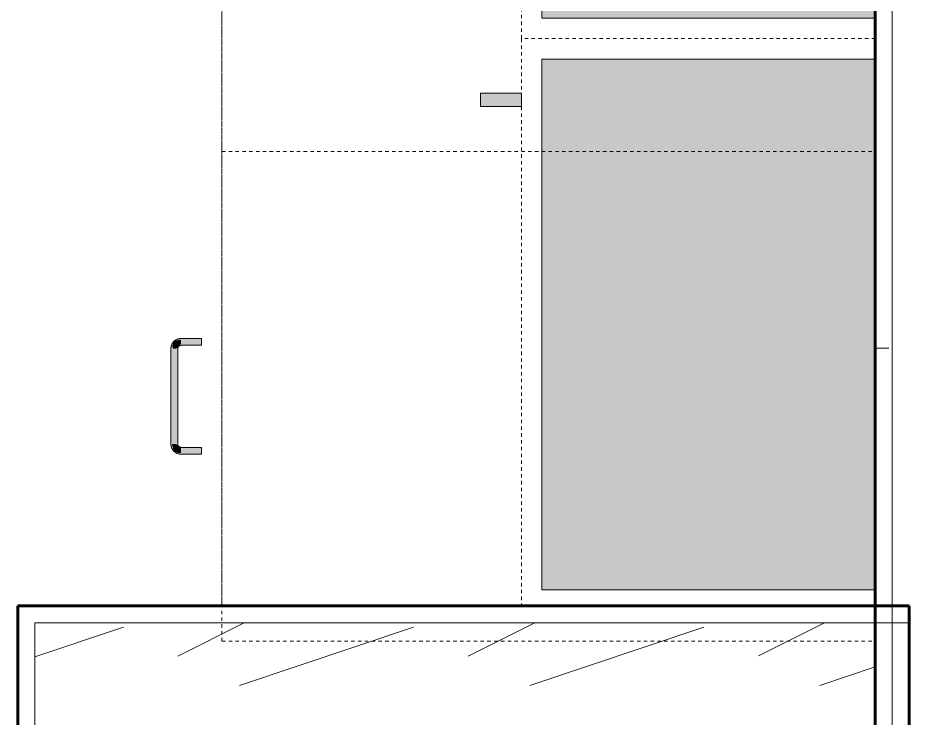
# Model space of a CAD drawing. Header units: inches. Extents: x -4169 to -1846, y 9706 to 12377.
# Drawn here: x -2970.03 to -2937.27, y 10021.62 to 10047.35 of the extents above; entities that cross this region are included whole.
import ezdxf

# ---------------------------------------------------------------- set-up
doc = ezdxf.new("R2010")
doc.units = ezdxf.units.IN
doc.header["$MEASUREMENT"] = 0
doc.linetypes.add('Dash', pattern=[0.25, 0.125, -0.125])
for name, color, linetype, lineweight in [('0-1', 7, 'Continuous', 5), ('0-2', 7, 'Continuous', 18), ('A-WALL', 113, 'Continuous', 18), ('A-WALL-3', 50, 'Continuous', 60), ('A-WALL-4', 7, 'Continuous', 18), ('A-WALL-PATT-2', 253, 'Continuous', 9), ('A-WALL-PATT-4', 111, 'Continuous', 9), ('I-WALL-3', 2, 'Continuous', 60), ('Q-CASE', 31, 'Continuous', 9), ('Q-CASE-1', 9, 'Continuous', 9), ('Q-CASE-3', 250, 'Continuous', 9), ('Q-CASE-4', 250, 'Dash', 9), ('Q-CASE-HDLN-1', 250, 'Dash', 9), ('Q-CASE-HDLN-2', 31, 'Continuous', 9)]:
    doc.layers.add(name, color=color, linetype=linetype, lineweight=lineweight)
pattern_1 = [(216.87, (4.265, 10.662), (31.98716190389133, 21.32545714244463), [5.331, -47.981]), (206.565, (10.662, 7.464), (-10.66247606731217, -10.66200980650436), [11.921, -11.921]), (198.435, (10.662, 2.132), (-21.3244936496746, -10.66258686177925), [6.743999999999999, -26.974])]
pattern_2 = [(0, (0, 0), (20.48, 5.12), [0.845, -14.515, 0.845, -14.515, -81.92]), (0, (0, 0), (20.48, 5.12), [-30.72, 0.845, -29.875, 0.845, -14.515, -35.84]), (0, (0, 0), (20.48, 5.12), [-76.8, 0.845, -9.395, 0.845, -24.755]), (120, (7.68, 2.56), (-14.67405006737632, 15.1762002695053), [0.8449999999999999, -14.515, 0.8449999999999999, -14.515, -81.91999999999999]), (120, (7.68, 2.56), (-14.67405006737632, 15.1762002695053), [-30.72, 0.8449999999999999, -29.875, 0.8449999999999999, -14.515, -35.84]), (120, (7.68, 2.56), (-14.67405006737632, 15.1762002695053), [-76.79999999999998, 0.8449999999999999, -9.394999999999998, 0.8449999999999999, -24.755]), (240, (10.24, 12.8), (-5.805949932623669, -20.2962002695053), [0.845, -14.515, 0.845, -14.515, -81.92]), (240, (10.24, 12.8), (-5.805949932623669, -20.2962002695053), [-30.72, 0.845, -29.875, 0.845, -14.515, -35.84]), (240, (10.24, 12.8), (-5.805949932623669, -20.2962002695053), [-76.8, 0.845, -9.395, 0.845, -24.755])]

# ---------------------------------------------------------------- blocks, each defined once
blk = doc.blocks.new('OD_CW_Countertop - OD_CW_Countertop-2380624-ENLARGED RCP - 2ND FLOOR PLAN')
at = {"layer": 'Q-CASE-HDLN-1'}
blk.add_line((0.7377049180327883, -1.11022302462576e-14), (130.7064045321782, -1.11022302462576e-14), dxfattribs=at)
blk = doc.blocks.new('Drawer_Base_Cabinet_3_drawer_12205 - 21_-V48-ENLARGED RCP - 2ND FLOOR PLAN')
at = {"layer": 'Q-CASE'}
for points in [[(-1.141554353694573, -24.75000000000395), (-1.383035810267301, -24.75000000000395), (-1.370548257453379, -25.50000000000412), (-1.14155435369355, -25.50000000000395)], [(2.85844564630554, -24.75000000000378), (2.616964189732129, -24.75000000000412), (2.629451742546734, -25.50000000000412), (2.858445646306563, -25.50000000000378), (2.858445646306222, -25.31675927171782)], [(-1.012295081980483, -25.71764761936621), (-1.032273299477197, -25.64163343485936), (-1.199795081980483, -25.50000000000447), (-1.350683429628589, -25.50000000000412), (-1.309630039032754, -25.68750000000907), (-1.277460124925483, -25.76516504294912), (-1.124834624367622, -25.82838459524394), (-1.012295081980483, -25.81250000000418), (-1.012295081980483, -25.75000000000867)], [(2.82609326566785, -25.50000000000378), (2.649316570371183, -25.50000000000395), (2.487704918019744, -25.68750000000412), (2.487704918019744, -25.83838834765223), (2.64133669017076, -25.81136363636748), (2.760194836424034, -25.7474812292725), (2.816089513259044, -25.61253954239161)], [(2.487704918019744, -25.87499999999952), (2.487704918019403, -25.62499999999958), (-1.012295081980824, -25.64174682453111), (-1.012295081980483, -25.87500000000412), (0.6114937097405572, -25.87500000000191)]]:
    blk.add_hatch(color=256, dxfattribs=at).paths.add_polyline_path(points, flags=0)
at = {"layer": 'Q-CASE-HDLN-1'}
for p, q in [((11.23770491803278, -1.652011860642229e-13), (-9.762295081967206, -1.652011860642229e-13)), ((-9.762295081967206, -24.00000000000016), (-9.762295081967206, -1.652011860642229e-13)), ((11.23770491803278, -24.00000000000016), (11.23770491803278, -1.652011860642229e-13)), ((11.23770491803278, -24.00000000000016), (-9.762295081967206, -24.00000000000016))]:
    blk.add_line(p, q, dxfattribs=at)
at = {"layer": 'Q-CASE-HDLN-2'}
for p, q in [((-1.387295081980483, -25.50000000000395), (-1.387295081980483, -24.75000000000395)), ((-1.387295081967109, -24.7500000000002), (-1.383035810253243, -24.7500000000002)), ((-1.137295081967109, -24.7500000000002), (-1.387295081967109, -24.7500000000002)), ((-1.387295081980483, -25.50000000000416), (-1.387295081980483, -24.75000000000399)), ((-1.387295081967012, -24.75000000000031), (-1.383035810253145, -24.75000000000031)), ((-1.383035810253145, -24.75000000000031), (-1.387295081967012, -24.75000000000031)), ((-1.387295081980483, -25.50000000000488), (-1.387295081980142, -24.75000000000488)), ((-1.387295081966898, -24.75000000000115), (-1.383035810253032, -24.75000000000115)), ((-1.383035810253032, -24.75000000000115), (-1.387295081966898, -24.75000000000115)), ((-1.141554353680976, -24.7500000000002), (-1.137295081967109, -24.7500000000002)), ((-1.141554353680879, -24.75000000000031), (-1.137295081967012, -24.75000000000031)), ((-1.137295081967012, -24.75000000000031), (-1.141554353680878, -24.75000000000031)), ((-1.141554353680765, -24.75000000000115), (-1.137295081966898, -24.75000000000115)), ((-1.137295081966898, -24.75000000000115), (-1.141554353680764, -24.75000000000115)), ((-1.137295081980369, -24.75000000000378), (-1.137295081980369, -25.50000000000395)), ((-1.137295081980369, -24.75000000000416), (-1.137295081980369, -25.50000000000399)), ((-1.137295081980369, -24.75000000000505), (-1.137295081980369, -25.50000000000488)), ((2.61270491801963, -25.50000000000412), (2.61270491801963, -24.75000000000395)), ((2.862704918032885, -24.7500000000002), (2.612704918032885, -24.7500000000002)), ((2.612704918032885, -24.7500000000002), (2.616964189746752, -24.7500000000002)), ((2.61270491801963, -25.50000000000416), (2.61270491801963, -24.75000000000416)), ((2.616964189746851, -24.75000000000033), (2.612704918032984, -24.75000000000033)), ((2.612704918032984, -24.75000000000033), (2.61696418974685, -24.75000000000033)), ((2.61270491801963, -25.50000000000505), (2.612704918019972, -24.75000000000522)), ((2.616964189746965, -24.75000000000116), (2.612704918033098, -24.75000000000116)), ((2.612704918033098, -24.75000000000116), (2.616964189746965, -24.75000000000116)), ((2.858445646319019, -24.7500000000002), (2.862704918032885, -24.7500000000002)), ((2.862704918032984, -24.75000000000033), (2.858445646319117, -24.75000000000033)), ((2.858445646319117, -24.75000000000033), (2.862704918032984, -24.75000000000033)), ((2.862704918033098, -24.75000000000116), (2.858445646319232, -24.75000000000116)), ((2.858445646319232, -24.75000000000116), (2.862704918033098, -24.75000000000116)), ((2.862704918019744, -24.75000000000412), (2.862704918019403, -25.50000000000395)), ((2.862704918019744, -24.75000000000416), (2.862704918019744, -25.50000000000433)), ((2.862704918019744, -24.75000000000505), (2.862704918019744, -25.50000000000488)), ((-1.012295081980824, -25.62500000000418), (2.487704918019403, -25.62500000000418)), ((2.487704918019403, -25.87500000000412), (-1.012295081980483, -25.87500000000412))]:
    blk.add_line(p, q, dxfattribs=at)
at = {"layer": 'Q-CASE-HDLN-2', "flags": 128}
for points in [[(-1.012295081980483, -25.87500000000412), (-1.027291082300394, -25.8747000400019), (-1.042263092219173, -25.87380063986754), (-1.057187159713862, -25.87230323844924), (-1.072039409460899, -25.87021023126991), (-1.086796081028751, -25.86752496669456), (-1.101433566890819, -25.86425174057357), (-1.115928450192086, -25.86039578937048), (-1.130257542211552, -25.85596328178488), (-1.144397919458356, -25.85096130888335), (-1.158326960346358, -25.84539787275517), (-1.172022381380316, -25.8392818737116), (-1.185462272808308, -25.83262309604615), (-1.198625133671839, -25.82543219238304), (-1.211489906200768, -25.81772066663402), (-1.224036009503606, -25.80950085559514), (-1.236243372491117, -25.80078590921071), (-1.248092465987497, -25.79158976953554), (-1.25956433396982, -25.78192714843178), (-1.270640623896838, -25.77181350403183), (-1.281303616067816, -25.76126501600922), (-1.291536251969432, -25.75029855969453), (-1.301322161567441, -25.73893167907855), (-1.310645689493981, -25.7271825587454), (-1.319491920093014, -25.71506999478109), (-1.327846701283306, -25.70261336470461), (-1.335696667196316, -25.68983259646635), (-1.343029259562058, -25.67674813656905), (-1.34983274779654, -25.66338091735784), (-1.356096247769983, -25.64975232353138), (-1.361809739218302, -25.63588415793274), (-1.366964081774313, -25.62179860666837), (-1.371551029589, -25.60751820361591), (-1.375563244525096, -25.59306579437348), (-1.378994307893663, -25.57846449971325), (-1.381838730726144, -25.56373767859148), (-1.384091962552247, -25.54890889078067), (-1.385750398681921, -25.53400185917812), (-1.386811385970986, -25.51904043185411), (-1.387273227066657, -25.50404854390084), (-1.387295081980483, -25.50000000000395)], [(-1.291536251969432, -25.75029855969457), (-1.301322161567441, -25.73893167907859), (-1.310645689493981, -25.72718255874544), (-1.319491920093014, -25.7150699947813), (-1.327846701283306, -25.70261336470482), (-1.335696667196316, -25.68983259646639), (-1.343029259562058, -25.67674813656926), (-1.34983274779654, -25.66338091735788), (-1.356096247769983, -25.64975232353142), (-1.361809739218302, -25.63588415793295), (-1.366964081773972, -25.62179860666875), (-1.371551029589, -25.60751820361595), (-1.375563244525096, -25.59306579437386), (-1.378994307893663, -25.57846449971329), (-1.381838730726144, -25.56373767859152), (-1.384091962552247, -25.54890889078088), (-1.385750398681921, -25.53400185917816), (-1.386811385970986, -25.51904043185415), (-1.387273227066657, -25.50404854390088), (-1.387295081980483, -25.50000000000416)], [(-1.291536251969432, -25.75029855969546), (-1.301322161567441, -25.73893167907947), (-1.310645689493981, -25.72718255874632), (-1.319491920093014, -25.71506999478219), (-1.327846701282965, -25.70261336470553), (-1.335696667196316, -25.68983259646727), (-1.343029259562058, -25.67674813657014), (-1.34983274779654, -25.66338091735877), (-1.356096247769983, -25.6497523235323), (-1.36180973921796, -25.63588415793366), (-1.366964081773972, -25.62179860666963), (-1.371551029589, -25.60751820361684), (-1.375563244524414, -25.5930657943744), (-1.378994307893663, -25.57846449971418), (-1.381838730726144, -25.56373767859241), (-1.384091962552247, -25.54890889078176), (-1.385750398681921, -25.53400185917905), (-1.386811385970986, -25.51904043185504), (-1.387273227066657, -25.50404854390176), (-1.387295081980483, -25.50000000000488)], [(-1.137295081980369, -25.50000000000395), (-1.137195095312677, -25.50499866677726), (-1.136895295268346, -25.50998933675007), (-1.136396161462016, -25.51496402591508), (-1.135698492402298, -25.51991477583087), (-1.134803404210402, -25.52483366635321), (-1.133712328836736, -25.52971282830729), (-1.132427011768982, -25.53454445607443), (-1.130949509240849, -25.53932082008086), (-1.129282184940166, -25.54403427916336), (-1.127427706230946, -25.54867729279252), (-1.125389039883316, -25.55324243313729), (-1.123169447327996, -25.55772239694679), (-1.12077247944012, -25.56211001723441), (-1.11820197085683, -25.56639827474422), (-1.115462033843982, -25.57058030917822), (-1.112557051716067, -25.57464943017434), (-1.109491671824685, -25.57859912800624), (-1.106270798123091, -25.58242308400029), (-1.102899583322823, -25.58611518064291), (-1.099383420648905, -25.58966951136646), (-1.095727935210675, -25.5930803900005), (-1.091938975005291, -25.59634235986622), (-1.088022601560737, -25.59945020250857), (-1.083985080239472, -25.60239894604152), (-1.079832870213977, -25.60518387310501), (-1.075572614134671, -25.60780052840935), (-1.071211127502124, -25.61024472586476), (-1.066755387765056, -25.61251255527609), (-1.062212523156063, -25.61460038860034), (-1.057589801290305, -25.61650488574989), (-1.052894617535344, -25.61822299993534), (-1.048134483184867, -25.61975198254013), (-1.04331701343699, -25.62108938751883), (-1.038449915217029, -25.62223307530846), (-1.03354097484339, -25.62318121625274), (-1.028598045572721, -25.62393229352799), (-1.023629035038652, -25.62448510557121), (-1.018641892597429, -25.62483876800107), (-1.013644596612835, -25.62499271503279), (-1.012295081980824, -25.62500000000418)], [(-1.137295081980369, -25.50000000000399), (-1.137195095312677, -25.5049986667773), (-1.136895295268346, -25.50998933675028)], [(-1.137295081980369, -25.50000000000488), (-1.137195095312677, -25.50499866677818), (-1.136895295268346, -25.50998933675099)], [(2.862704918019403, -25.50000000000395), (2.862404958017691, -25.51499600032404), (2.861505557882992, -25.52996801024247), (2.860008156464687, -25.5448920777375), (2.857915149285531, -25.55974432748454), (2.855229884709842, -25.57450099905205), (2.851956658588847, -25.58913848491412), (2.848100707385924, -25.60363336821556), (2.843668199800504, -25.61796246023519), (2.838666226898794, -25.63210283748234), (2.833102790770794, -25.64603187836983), (2.826986791726881, -25.65972729940362), (2.820328014061942, -25.67316719083195), (2.813137110398656, -25.68633005169531), (2.805425584649469, -25.69919482422424), (2.797205773610926, -25.71174092752708), (2.788490827226496, -25.72394829051493), (2.779294687550987, -25.73579738401097), (2.76963206644757, -25.74726925199329), (2.759518422047449, -25.75834554192048), (2.748969934024671, -25.76900853409146), (2.73800347770998, -25.77924116999307), (2.72663659709417, -25.78902707959108), (2.714887476760509, -25.79835060751762), (2.702774912796712, -25.807196838117), (2.690318282720227, -25.81555161930695), (2.677537514481628, -25.82340158522013), (2.664453054584669, -25.83073417758587), (2.651085835373464, -25.83753766582018), (2.637457241546826, -25.84380116579363), (2.623589075948189, -25.84951465724177), (2.609503524684328, -25.85466899979761), (2.595223121631534, -25.85925594761247), (2.580770712388925, -25.8632681625484), (2.566169417728701, -25.8666992259173), (2.551442596607103, -25.86954364874979), (2.53661380879646, -25.87179688057589), (2.521706777193571, -25.87345531670556), (2.506745349869561, -25.8745163039948), (2.491753461916118, -25.8749781450903), (2.487704918019403, -25.87500000000412)], [(2.487704918019403, -25.62500000000401), (2.492703584792707, -25.62490001333683), (2.497694254765519, -25.62460021329199), (2.502668943930871, -25.62410107948583), (2.507619693845981, -25.62340341042594), (2.512538584368826, -25.62250832223404), (2.517417746322735, -25.62141724686038), (2.522249374090051, -25.62013192979262), (2.527025738096654, -25.61865442726432), (2.531739197178808, -25.61698710296364), (2.536382210808142, -25.61513262425425), (2.540947351152567, -25.61309395790662), (2.545427314962239, -25.6108743653513), (2.549814935249855, -25.60847739746359), (2.554103192759839, -25.60590688888081), (2.558285227194005, -25.60316695186762), (2.562354348189956, -25.60026196973954), (2.566304046021855, -25.59719658984799), (2.570128002016076, -25.59397571614656), (2.573820098658188, -25.59060450134681), (2.577374429381734, -25.58708833867238), (2.580785308015947, -25.58343285323432), (2.584047277882177, -25.57964389302893), (2.587155120524357, -25.57572751958438), (2.590103864057482, -25.57168999826311), (2.592888791120458, -25.56753778823745), (2.595505446424795, -25.56327753215814), (2.597949643880042, -25.55891604552577), (2.600217473291536, -25.5544603057887), (2.602305306616131, -25.5499174411797), (2.604209803765684, -25.54529471931378), (2.605927917950793, -25.54059953555899), (2.607456900555575, -25.53583940120817), (2.608794305534274, -25.53102193146046), (2.60993799332391, -25.5261548332405), (2.610886134268184, -25.52124589286669), (2.611637211543779, -25.51630296359636), (2.612190023587004, -25.51133395306212), (2.612543686016351, -25.5063468106209), (2.612697633048242, -25.50134951463631), (2.61270491801963, -25.50000000000412)], [(2.612190023587004, -25.51133395306216), (2.612543686016351, -25.50634681062094), (2.612697633048242, -25.50134951463652), (2.61270491801963, -25.50000000000416)], [(2.612190023587004, -25.51133395306305), (2.612543686016692, -25.50634681062182), (2.612697633048242, -25.50134951463723), (2.61270491801963, -25.50000000000505)], [(2.862704918019744, -25.50000000000433), (2.862404958017691, -25.51499600032407), (2.861505557882992, -25.52996801024251), (2.860008156464687, -25.54489207773754), (2.857915149285531, -25.55974432748458), (2.855229884709842, -25.57450099905243), (2.851956658588847, -25.58913848491433), (2.848100707385924, -25.6036333682156), (2.843668199800504, -25.61796246023523), (2.838666226898794, -25.63210283748238), (2.833102790770794, -25.64603187836987), (2.826986791726881, -25.659727299404), (2.820328014061942, -25.67316719083233), (2.813137110398656, -25.68633005169535), (2.80542558464981, -25.69919482422445), (2.797205773610926, -25.71174092752729), (2.788490827226496, -25.72394829051497), (2.779294687550987, -25.73579738401101), (2.76963206644757, -25.74726925199367), (2.759518422047449, -25.75834554192069)], [(2.862704918019744, -25.50000000000488), (2.862404958017691, -25.51499600032496), (2.861505557882992, -25.5299680102434), (2.860008156464687, -25.54489207773843), (2.857915149285531, -25.55974432748546), (2.855229884710183, -25.57450099905298), (2.851956658589188, -25.58913848491504), (2.848100707385924, -25.60363336821648), (2.843668199800504, -25.61796246023612), (2.838666226898794, -25.63210283748326), (2.833102790770794, -25.64603187837075), (2.826986791726881, -25.65972729940454), (2.820328014061942, -25.67316719083287), (2.813137110398656, -25.68633005169623), (2.80542558464981, -25.69919482422533), (2.797205773610926, -25.711740927528), (2.788490827226496, -25.72394829051585), (2.779294687551328, -25.73579738401189), (2.76963206644757, -25.74726925199422), (2.759518422047449, -25.7583455419214)], [(-1.012295081980483, -25.87500000000416), (-1.027291082300394, -25.87470004000211), (-1.042263092218832, -25.87380063986775), (-1.057187159713862, -25.87230323844928), (-1.072039409460899, -25.87021023126995), (-1.086796081028751, -25.8675249666946), (-1.101433566890819, -25.86425174057361), (-1.115928450192086, -25.86039578937051), (-1.130257542211552, -25.85596328178492), (-1.144397919458356, -25.85096130888338), (-1.158326960346358, -25.84539787275538), (-1.172022381380316, -25.83928187371164), (-1.185462272808308, -25.83262309604653), (-1.198625133671839, -25.82543219238342), (-1.211489906200768, -25.81772066663406), (-1.224036009503606, -25.80950085559535), (-1.236243372491117, -25.80078590921075), (-1.248092465987497, -25.79158976953558), (-1.25956433396982, -25.78192714843199), (-1.270640623896838, -25.77181350403221)], [(-1.012295081980483, -25.87500000000505), (-1.027291082300394, -25.874700040003), (-1.042263092218832, -25.87380063986847), (-1.057187159713862, -25.87230323845016), (-1.072039409460899, -25.87021023127084), (-1.086796081028751, -25.86752496669549), (-1.101433566890819, -25.86425174057449), (-1.115928450192086, -25.8603957893714), (-1.130257542211552, -25.85596328178581), (-1.144397919458356, -25.85096130888427), (-1.158326960346358, -25.8453978727561), (-1.172022381380316, -25.83928187371253), (-1.185462272808308, -25.83262309604708), (-1.198625133671839, -25.82543219238396), (-1.211489906200768, -25.81772066663494), (-1.224036009503606, -25.80950085559606), (-1.236243372491117, -25.80078590921163), (-1.248092465987497, -25.79158976953646), (-1.259564333969479, -25.7819271484327), (-1.270640623896497, -25.77181350403275)], [(-1.023629035038652, -25.62448510557142), (-1.018641892597429, -25.62483876800111), (-1.013644596612835, -25.624992715033)], [(-1.023629035038652, -25.62448510557214), (-1.018641892597429, -25.624838768002), (-1.013644596612835, -25.62499271503372)], [(2.487704918019403, -25.62500000000422), (2.492703584792707, -25.62490001333687), (2.497694254765519, -25.62460021329203)], [(2.487704918019744, -25.62500000000511), (2.492703584792707, -25.62490001333775), (2.497694254765519, -25.62460021329291)], [(2.738003477710321, -25.77924116999328), (2.72663659709417, -25.78902707959129), (2.714887476761191, -25.79835060751766), (2.702774912796712, -25.80719683811704), (2.690318282720227, -25.81555161930716), (2.677537514481969, -25.82340158522034), (2.664453054584669, -25.83073417758608), (2.651085835373464, -25.83753766582022), (2.637457241546826, -25.84380116579366), (2.623589075948189, -25.84951465724181), (2.609503524684328, -25.85466899979765), (2.595223121631534, -25.85925594761251), (2.580770712388925, -25.86326816254844), (2.566169417729042, -25.86669922591734), (2.551442596607103, -25.86954364874983), (2.53661380879646, -25.87179688057593), (2.521706777193571, -25.8734553167056), (2.506745349869561, -25.87451630399518), (2.491753461916459, -25.87497814509051), (2.487704918019744, -25.87500000000416)], [(2.738003477710321, -25.77924116999417), (2.72663659709417, -25.78902707959218), (2.714887476761191, -25.79835060751855), (2.702774912796712, -25.80719683811792), (2.690318282720227, -25.81555161930787), (2.677537514481969, -25.82340158522105), (2.664453054584669, -25.83073417758679), (2.651085835373464, -25.83753766582111), (2.637457241547167, -25.84380116579455), (2.623589075948189, -25.8495146572427), (2.609503524684328, -25.85466899979854), (2.595223121631534, -25.85925594761339), (2.580770712388925, -25.86326816254932), (2.566169417729042, -25.86669922591823), (2.551442596607103, -25.86954364875071), (2.53661380879646, -25.87179688057681), (2.521706777193912, -25.87345531670649), (2.506745349869561, -25.87451630399606), (2.491753461916459, -25.87497814509122), (2.487704918019744, -25.87500000000505)]]:
    blk.add_lwpolyline(points, dxfattribs=at)
blk = doc.blocks.new('Drawer_Base_Cabinet_3_drawer_12205 - 18_-2359161-ENLARGED RCP - 2ND FLOOR PLAN')
at = {"layer": 'Q-CASE'}
for points in [[(-1.141554353692186, -25.10015798604542), (-1.154041906505085, -24.75000000000472), (-1.383035810264573, -24.75000000000472), (-1.370548257451332, -25.50000000000472), (-1.141554353692186, -25.50000000000472)], [(2.858445646307927, -25.50000000000472), (2.845958093494687, -24.75000000000464), (2.61696418973554, -24.75000000000464), (2.62945174254844, -25.50000000000472), (2.845958093494687, -25.50000000000472)], [(-1.012295081978095, -25.71764761936689), (-1.032273299474127, -25.64163343485996), (-1.199795081978095, -25.50000000000472), (-1.350683429626883, -25.50000000000472), (-1.309630039032754, -25.68750000000498), (-1.277460124923436, -25.76516504294964), (-1.124834624365576, -25.82838459524496), (-1.012295081978095, -25.81250000000478), (-1.012295081978095, -25.75000000000501)], [(2.826093265670238, -25.50000000000472), (2.64931657037323, -25.50000000000472), (2.487704918021449, -25.68750000000464), (2.487704918021449, -25.838388347653), (2.641336690173488, -25.81136363636807), (2.760194836425398, -25.74748122927327), (2.81608951326109, -25.61253954239229)], [(2.487704918021449, -25.87500000000464), (2.487704918021449, -25.62500000000435), (-1.012295081978095, -25.64174682453171), (-1.012295081978095, -25.87500000000498), (0.8906798640725809, -25.87500000000481)]]:
    blk.add_hatch(color=256, dxfattribs=at).paths.add_polyline_path(points, flags=0)
at = {"layer": 'Q-CASE-HDLN-1'}
for p, q in [((9.737704918032785, -1.652011860642229e-13), (-8.262295081967212, -1.652011860642229e-13)), ((-8.26229508196721, -24.00000000000016), (-8.26229508196721, -1.652011860642229e-13)), ((9.737704918032785, -24.00000000000016), (9.737704918032785, -1.652011860642229e-13)), ((9.737704918032785, -24.00000000000016), (-8.262295081967212, -24.00000000000016))]:
    blk.add_line(p, q, dxfattribs=at)
at = {"layer": 'Q-CASE-HDLN-2'}
for p, q in [((-1.387295081978436, -25.50000000000472), (-1.387295081978436, -24.75000000000472)), ((-1.387295081967109, -24.7500000000002), (-1.383035810253243, -24.7500000000002)), ((-1.137295081967109, -24.7500000000002), (-1.387295081967109, -24.7500000000002)), ((-1.387295081979118, -25.50000000000476), (-1.387295081979118, -24.75000000000485)), ((-1.387295081967012, -24.75000000000031), (-1.383035810253145, -24.75000000000031)), ((-1.383035810253145, -24.75000000000031), (-1.387295081967012, -24.75000000000031)), ((-1.387295081978436, -25.50000000000565), (-1.387295081978436, -24.75000000000565)), ((-1.387295081966898, -24.75000000000115), (-1.383035810253032, -24.75000000000115)), ((-1.383035810253032, -24.75000000000115), (-1.387295081966898, -24.75000000000115)), ((-1.141554353680976, -24.7500000000002), (-1.137295081967109, -24.7500000000002)), ((-1.141554353680879, -24.75000000000031), (-1.137295081967012, -24.75000000000031)), ((-1.137295081967012, -24.75000000000031), (-1.141554353680878, -24.75000000000031)), ((-1.141554353680765, -24.75000000000115), (-1.137295081966898, -24.75000000000115)), ((-1.137295081966898, -24.75000000000115), (-1.141554353680764, -24.75000000000115)), ((-1.137295081978664, -24.75000000000472), (-1.137295081978664, -25.50000000000472)), ((-1.137295081978664, -24.75000000000485), (-1.137295081978664, -25.50000000000476)), ((-1.137295081978664, -24.75000000000565), (-1.137295081978664, -25.50000000000573)), ((2.612704918021677, -25.50000000000472), (2.612704918021677, -24.75000000000464)), ((2.862704918032885, -24.7500000000002), (2.612704918032885, -24.7500000000002)), ((2.612704918032885, -24.7500000000002), (2.616964189746752, -24.7500000000002)), ((2.612704918020995, -25.50000000000476), (2.612704918020995, -24.75000000000485)), ((2.616964189746851, -24.75000000000033), (2.612704918032984, -24.75000000000033)), ((2.612704918032984, -24.75000000000033), (2.61696418974685, -24.75000000000033)), ((2.612704918021677, -25.50000000000556), (2.612704918021677, -24.75000000000565)), ((2.616964189746965, -24.75000000000116), (2.612704918033098, -24.75000000000116)), ((2.612704918033098, -24.75000000000116), (2.616964189746965, -24.75000000000116)), ((2.858445646319019, -24.7500000000002), (2.862704918032885, -24.7500000000002)), ((2.862704918032984, -24.75000000000033), (2.858445646319117, -24.75000000000033)), ((2.858445646319117, -24.75000000000033), (2.862704918032984, -24.75000000000033)), ((2.862704918033098, -24.75000000000116), (2.858445646319232, -24.75000000000116)), ((2.858445646319232, -24.75000000000116), (2.862704918033098, -24.75000000000116)), ((2.862704918021449, -24.75000000000464), (2.862704918021449, -25.50000000000472)), ((2.862704918021449, -24.75000000000485), (2.862704918021449, -25.50000000000476)), ((2.862704918021449, -24.75000000000565), (2.862704918021449, -25.50000000000573)), ((-1.012295081978095, -25.62500000000469), (2.487704918021449, -25.62500000000469)), ((2.487704918021449, -25.87500000000464), (-1.012295081978777, -25.87500000000472))]:
    blk.add_line(p, q, dxfattribs=at)
at = {"layer": 'Q-CASE-HDLN-2', "flags": 128}
for points in [[(-1.012295081978777, -25.87500000000472), (-1.027291082298347, -25.87470004000258), (-1.042263092217126, -25.87380063986823), (-1.057187159711475, -25.87230323844992), (-1.072039409458512, -25.87021023127059), (-1.086796081026705, -25.86752496669516), (-1.101433566888431, -25.86425174057416), (-1.11592845019004, -25.86039578937124), (-1.130257542209506, -25.85596328178557), (-1.144397919456651, -25.85096130888386), (-1.15832696034397, -25.84539787275577), (-1.172022381377928, -25.83928187371211), (-1.185462272806603, -25.832623096047), (-1.198625133670134, -25.82543219238389), (-1.211489906198721, -25.81772066663479), (-1.22403600950156, -25.80950085559582), (-1.236243372489412, -25.80078590921139), (-1.24809246598511, -25.7915897695363), (-1.259564333967773, -25.78192714843246), (-1.270640623894792, -25.7718135040326), (-1.281303616066111, -25.7612650160099), (-1.291536251967386, -25.75029855969513), (-1.301322161565394, -25.73893167907915), (-1.310645689491934, -25.727182558746), (-1.319491920091309, -25.71506999478186), (-1.32784670128126, -25.7026133647052), (-1.335696667194611, -25.68983259646703), (-1.343029259560353, -25.6767481365699), (-1.349832747794494, -25.66338091735844), (-1.356096247767937, -25.64975232353206), (-1.361809739216255, -25.63588415793342), (-1.366964081772266, -25.62179860666922), (-1.371551029586953, -25.60751820361668), (-1.375563244522709, -25.59306579437433), (-1.378994307891616, -25.57846449971393), (-1.381838730724098, -25.56373767859225), (-1.384091962550201, -25.54890889078152), (-1.385750398679874, -25.5340018591788), (-1.386811385969281, -25.51904043185479), (-1.387273227064952, -25.50404854390152), (-1.387295081978436, -25.50000000000472)], [(-1.291536251968068, -25.75029855969534), (-1.301322161565736, -25.73893167907927), (-1.310645689492276, -25.72718255874612), (-1.31949192009165, -25.71506999478198), (-1.327846701281942, -25.70261336470541), (-1.335696667195293, -25.68983259646707), (-1.343029259561035, -25.67674813656994), (-1.349832747795176, -25.66338091735857), (-1.356096247768278, -25.64975232353218), (-1.361809739216596, -25.63588415793355), (-1.366964081772607, -25.62179860666943), (-1.371551029587635, -25.60751820361681), (-1.37556324452305, -25.59306579437445), (-1.378994307892299, -25.57846449971414), (-1.38183873072478, -25.56373767859237), (-1.384091962550883, -25.54890889078165), (-1.385750398680557, -25.53400185917893), (-1.386811385969622, -25.51904043185483), (-1.387273227064952, -25.50404854390165), (-1.387295081979118, -25.50000000000476)], [(-1.291536251967386, -25.75029855969614), (-1.301322161565736, -25.73893167908016), (-1.310645689492276, -25.72718255874692), (-1.31949192009165, -25.71506999478278), (-1.32784670128126, -25.70261336470621), (-1.335696667194952, -25.68983259646796), (-1.343029259560353, -25.67674813657083), (-1.349832747794835, -25.66338091735945), (-1.356096247768278, -25.64975232353298), (-1.361809739216596, -25.63588415793443), (-1.366964081772607, -25.62179860667023), (-1.371551029586953, -25.60751820361769), (-1.37556324452305, -25.59306579437534), (-1.378994307891958, -25.57846449971494), (-1.381838730724439, -25.56373767859326), (-1.384091962550542, -25.54890889078245), (-1.385750398680216, -25.53400185917981), (-1.386811385969622, -25.5190404318558), (-1.387273227064952, -25.50404854390245), (-1.387295081978436, -25.50000000000565)], [(-1.137295081978664, -25.50000000000472), (-1.137195095310972, -25.50499866677803), (-1.136895295265958, -25.50998933675084), (-1.136396161460311, -25.51496402591585), (-1.135698492400593, -25.51991477583147), (-1.134803404208355, -25.52483366635406), (-1.13371232883469, -25.52971282830805), (-1.132427011767277, -25.5345444560752), (-1.130949509238462, -25.53932082008172), (-1.12928218493812, -25.54403427916404), (-1.1274277062289, -25.54867729279329), (-1.125389039880929, -25.55324243313789), (-1.123169447325949, -25.55772239694739), (-1.120772479438074, -25.56211001723517), (-1.118201970855125, -25.5663982747449), (-1.115462033841936, -25.57058030917907), (-1.112557051713679, -25.57464943017502), (-1.109491671822297, -25.578599128007), (-1.106270798121045, -25.58242308400114), (-1.102899583321118, -25.58611518064359), (-1.099383420646518, -25.58966951136714), (-1.095727935208629, -25.59308039000101), (-1.091938975002904, -25.59634235986715), (-1.088022601558691, -25.59945020250925), (-1.083985080237426, -25.60239894604229), (-1.079832870211589, -25.60518387310569), (-1.075572614132625, -25.60780052841011), (-1.071211127500078, -25.61024472586528), (-1.06675538776301, -25.61251255527677), (-1.062212523154016, -25.61460038860111), (-1.057589801287918, -25.61650488575058), (-1.052894617533297, -25.61822299993586), (-1.04813448318248, -25.61975198254081), (-1.043317013434944, -25.62108938751951), (-1.038449915214983, -25.62223307530914), (-1.033540974841003, -25.62318121625333), (-1.028598045570675, -25.62393229352867), (-1.023629035036265, -25.62448510557198), (-1.018641892595042, -25.62483876800167), (-1.013644596610788, -25.62499271503356), (-1.012295081978095, -25.62500000000469)], [(-1.137295081978664, -25.50000000000476), (-1.137195095311313, -25.50499866677815), (-1.13689529526664, -25.50998933675096)], [(-1.137295081978664, -25.50000000000573), (-1.137195095311313, -25.50499866677895), (-1.136895295266299, -25.50998933675185)], [(2.862704918021449, -25.50000000000472), (2.862404958019396, -25.51499600032463), (2.861505557885038, -25.52996801024316), (2.860008156467074, -25.54489207773802), (2.857915149287578, -25.55974432748505), (2.855229884711889, -25.57450099905282), (2.851956658590893, -25.5891384849148), (2.848100707388312, -25.60363336821624), (2.84366819980255, -25.61796246023571), (2.838666226900841, -25.63210283748285), (2.833102790772841, -25.64603187837051), (2.826986791729268, -25.65972729940447), (2.820328014063989, -25.67316719083272), (2.813137110400703, -25.68633005169608), (2.805425584651857, -25.69919482422501), (2.797205773612631, -25.71174092752785), (2.788490827228201, -25.72394829051561), (2.779294687553374, -25.73579738401165), (2.769632066449276, -25.74726925199397), (2.759518422049154, -25.75834554192116), (2.748969934026718, -25.76900853409206), (2.738003477712027, -25.77924116999376), (2.726636597095875, -25.78902707959177), (2.714887476762896, -25.79835060751831), (2.702774912798759, -25.80719683811751), (2.690318282721932, -25.81555161930763), (2.677537514484015, -25.8234015852209), (2.664453054586715, -25.83073417758655), (2.651085835375511, -25.83753766582086), (2.637457241548872, -25.84380116579405), (2.623589075950576, -25.84951465724237), (2.609503524686033, -25.8546689997983), (2.59522312163358, -25.85925594761307), (2.580770712391313, -25.86326816254899), (2.566169417730748, -25.8666992259179), (2.551442596609149, -25.8695436487503), (2.536613808798165, -25.87179688057649), (2.521706777195618, -25.87345531670625), (2.506745349871948, -25.87451630399548), (2.491753461918506, -25.8749781450909), (2.487704918021449, -25.87500000000464)], [(2.487704918021449, -25.62500000000469), (2.492703584795094, -25.62490001333726), (2.497694254767566, -25.6246002132925), (2.502668943932917, -25.62410107948643), (2.507619693848369, -25.62340341042662), (2.512538584370872, -25.62250832223481), (2.517417746324781, -25.62141724686115), (2.522249374092098, -25.62013192979348), (2.5270257380987, -25.61865442726492), (2.531739197180854, -25.6169871029644), (2.536382210810188, -25.61513262425501), (2.540947351154613, -25.61309395790713), (2.545427314964285, -25.61087436535215), (2.549814935251902, -25.60847739746444), (2.554103192761886, -25.60590688888133), (2.558285227196051, -25.60316695186839), (2.562354348192002, -25.60026196974022), (2.566304046023901, -25.5971965898485), (2.570128002018123, -25.59397571614724), (2.573820098660235, -25.59060450134732), (2.57737442938378, -25.58708833867306), (2.580785308017993, -25.58343285323483), (2.584047277883883, -25.57964389302953), (2.587155120526063, -25.57572751958506), (2.590103864059187, -25.57168999826371), (2.592888791122845, -25.56753778823813), (2.595505446427182, -25.56327753215882), (2.597949643882088, -25.55891604552636), (2.600217473293582, -25.55446030578929), (2.602305306617836, -25.54991744118047), (2.604209803767389, -25.5452947193142), (2.60592791795284, -25.5405995355595), (2.607456900557622, -25.53583940120868), (2.608794305536321, -25.53102193146123), (2.609937993326298, -25.5261548332411), (2.610886134270231, -25.5212458928672), (2.611637211545485, -25.51630296359687), (2.612190023588709, -25.51133395306272), (2.612543686018398, -25.50634681062133), (2.612697633050629, -25.50134951463699), (2.612704918021677, -25.50000000000472)], [(2.612190023588368, -25.51133395306276), (2.612543686018398, -25.50634681062145), (2.612697633049947, -25.50134951463703), (2.612704918020995, -25.50000000000476)], [(2.612190023588368, -25.51133395306373), (2.612543686018398, -25.50634681062234), (2.612697633050288, -25.50134951463791), (2.612704918021677, -25.50000000000556)], [(2.862704918021449, -25.50000000000476), (2.862404958019055, -25.51499600032484), (2.861505557884356, -25.52996801024319), (2.860008156466392, -25.54489207773823), (2.857915149286895, -25.55974432748509), (2.855229884711889, -25.57450099905303), (2.851956658590893, -25.58913848491501), (2.848100707387629, -25.60363336821628), (2.843668199801868, -25.61796246023592), (2.838666226900159, -25.63210283748298), (2.833102790772159, -25.64603187837055), (2.826986791728586, -25.65972729940451), (2.820328014063306, -25.67316719083284), (2.813137110400362, -25.6863300516962), (2.805425584651175, -25.69919482422522), (2.79720577361229, -25.71174092752788), (2.788490827227519, -25.72394829051565), (2.779294687552692, -25.73579738401169), (2.769632066448934, -25.74726925199401), (2.759518422048813, -25.75834554192129)], [(2.862704918021449, -25.50000000000573), (2.862404958019055, -25.51499600032564), (2.861505557885038, -25.52996801024416), (2.860008156466733, -25.54489207773902), (2.857915149287237, -25.55974432748606), (2.855229884711889, -25.57450099905383), (2.851956658590893, -25.58913848491581), (2.84810070738797, -25.60363336821725), (2.843668199802209, -25.61796246023671), (2.8386662269005, -25.63210283748386), (2.8331027907725, -25.64603187837135), (2.826986791728927, -25.65972729940539), (2.820328014063648, -25.67316719083373), (2.813137110400362, -25.686330051697), (2.805425584651516, -25.69919482422602), (2.79720577361229, -25.71174092752885), (2.78849082722786, -25.72394829051654), (2.779294687553033, -25.73579738401266), (2.769632066448934, -25.74726925199498), (2.759518422048813, -25.75834554192209)], [(-1.012295081978777, -25.87500000000485), (-1.02729108229903, -25.87470004000271), (-1.042263092217126, -25.87380063986826), (-1.057187159712157, -25.87230323844996), (-1.072039409459194, -25.87021023127072), (-1.086796081027387, -25.86752496669529), (-1.101433566889113, -25.86425174057437), (-1.115928450190381, -25.86039578937137), (-1.130257542210188, -25.85596328178578), (-1.144397919456992, -25.85096130888407), (-1.158326960344652, -25.84539787275598), (-1.17202238137861, -25.83928187371232), (-1.185462272806944, -25.83262309604704), (-1.198625133670134, -25.82543219238393), (-1.211489906199062, -25.81772066663483), (-1.224036009502242, -25.80950085559594), (-1.236243372489753, -25.80078590921143), (-1.248092465985792, -25.79158976953643), (-1.259564333968455, -25.78192714843267), (-1.270640623895474, -25.77181350403264)], [(-1.012295081978777, -25.87500000000565), (-1.027291082298347, -25.87470004000359), (-1.042263092217126, -25.87380063986923), (-1.057187159711816, -25.87230323845093), (-1.072039409458853, -25.87021023127152), (-1.086796081026705, -25.86752496669617), (-1.101433566888772, -25.86425174057517), (-1.115928450190381, -25.86039578937225), (-1.130257542209506, -25.85596328178658), (-1.144397919456992, -25.85096130888487), (-1.158326960344311, -25.84539787275678), (-1.172022381378269, -25.83928187371312), (-1.185462272806944, -25.83262309604784), (-1.198625133670134, -25.82543219238481), (-1.211489906199062, -25.81772066663563), (-1.22403600950156, -25.80950085559683), (-1.236243372489753, -25.80078590921223), (-1.248092465985451, -25.79158976953723), (-1.259564333967773, -25.78192714843347), (-1.270640623895133, -25.77181350403344)], [(-1.023629035036947, -25.62448510557202), (-1.018641892595383, -25.62483876800171), (-1.013644596611129, -25.6249927150336)], [(-1.023629035036606, -25.62448510557291), (-1.018641892595383, -25.62483876800268), (-1.013644596611129, -25.6249927150344)], [(2.487704918021108, -25.62500000000473), (2.492703584794412, -25.62490001333738), (2.497694254767566, -25.62460021329254)], [(2.487704918021108, -25.62500000000562), (2.492703584794753, -25.62490001333827), (2.497694254767566, -25.62460021329351)], [(2.738003477711345, -25.77924116999388), (2.726636597095534, -25.78902707959189), (2.714887476762555, -25.79835060751843), (2.702774912798076, -25.80719683811772), (2.690318282721932, -25.81555161930775), (2.677537514483674, -25.82340158522111), (2.664453054586033, -25.83073417758668), (2.651085835374829, -25.83753766582099), (2.63745724154819, -25.84380116579426), (2.623589075949894, -25.84951465724249), (2.609503524685692, -25.85466899979833), (2.595223121632898, -25.85925594761328), (2.580770712390631, -25.86326816254912), (2.566169417730407, -25.86669922591803), (2.551442596608467, -25.86954364875051), (2.536613808797824, -25.8717968805767), (2.521706777195277, -25.87345531670645), (2.506745349871266, -25.87451630399561), (2.491753461918165, -25.87497814509102), (2.487704918021108, -25.87500000000476)], [(2.738003477711686, -25.77924116999468), (2.726636597095534, -25.78902707959277), (2.714887476762555, -25.79835060751923), (2.702774912798759, -25.80719683811852), (2.690318282721932, -25.81555161930864), (2.677537514483674, -25.82340158522191), (2.664453054586715, -25.83073417758748), (2.65108583537517, -25.83753766582187), (2.637457241548872, -25.84380116579506), (2.623589075950235, -25.84951465724329), (2.609503524685692, -25.85466899979922), (2.59522312163358, -25.85925594761408), (2.580770712390972, -25.86326816255), (2.566169417730407, -25.86669922591891), (2.551442596609149, -25.86954364875131), (2.536613808797824, -25.8717968805775), (2.521706777195277, -25.87345531670725), (2.506745349871607, -25.8745163039964), (2.491753461918165, -25.87497814509182), (2.487704918021108, -25.87500000000565)]]:
    blk.add_lwpolyline(points, dxfattribs=at)
blk = doc.blocks.new('300 Series Wall Hung Cabinet_301 - 21_-2351003-ENLARGED RCP - 2ND FLOOR PLAN')
at = {"layer": 'Q-CASE-1'}
for points in [[(-8.499999999987834, 13.18750000004359), (-8.01155398523383, 13.18750000004359), (-8.01155398523383, 14.68675565726584), (-8.499999999987834, 14.68675565726584)], [(-9.749999999988402, 0.1875000267089603), (9.750000000011935, 0.1875000000042632), (9.750000000011935, 12.43750000004326), (-9.749999999988402, 12.43750000004326), (-9.749999999988402, 8.404673965293169)]]:
    blk.add_hatch(color=256, dxfattribs=at).paths.add_polyline_path(points, flags=0)
at = {"layer": 'Q-CASE-3'}
for p, q in [((-8.01155398524565, 14.68675565726133), (-8.499999999999833, 14.68675565726133)), ((-8.499999999999833, 14.68675565726133), (-8.499999999999833, 13.18750000003901)), ((-8.011553985245655, 13.18750000003901), (-8.011553985245655, 14.68675565726133)), ((-8.499999999999833, 13.18750000003901), (-8.01155398524565, 13.18750000003901)), ((-9.750000000000162, 0.1874999999998294), (-9.750000000000162, 12.43750000003874)), ((-9.750000000000162, 12.43750000003874), (9.749999999999915, 12.43750000003874)), ((9.749999999999915, 12.43750000003874), (9.749999999999915, 0.1874999999998294))]:
    blk.add_line(p, q, dxfattribs=at)
at = {"layer": 'Q-CASE-4'}
for p, q in [((-10.49999999999979, 0.1874999999998294), (-10.49999999999979, 13.18750000003901)), ((-10.49999999999979, 13.18750000003901), (10.5000000000002, 13.18750000003901)), ((10.5000000000002, 13.18750000003901), (10.5000000000002, 0.1874999999998294))]:
    blk.add_line(p, q, dxfattribs=at)
blk = doc.blocks.new('300 Series Wall Hung Cabinet_301 - 21_-V50-ENLARGED RCP - 2ND FLOOR PLAN')
at = {"layer": 'Q-CASE-1'}
for points in [[(9.749999999993177, -12.43750000004309), (9.749999999987038, -0.1874999999940314), (-9.75000000001978, -0.1875000000040927), (-9.75000000001364, -12.43750000005315), (8.151139890072725, -12.43750000004394)], [(-8.011553985258386, -13.18750000004309), (-8.500000000013754, -13.18750000004326), (-8.500000000013072, -14.68675565726585), (-8.011553985257704, -14.68675565726568)]]:
    blk.add_hatch(color=256, dxfattribs=at).paths.add_polyline_path(points, flags=0)
at = {"layer": 'Q-CASE-3'}
for p, q in [((-9.750000000000162, -12.43750000003908), (-9.750000000000162, -0.1875000000001705)), ((9.749999999999915, -0.1875000000001705), (9.749999999999915, -12.43750000003908)), ((9.749999999999915, -12.43750000003908), (-9.750000000000162, -12.43750000003908)), ((-8.01155398524565, -13.18750000003937), (-8.499999999999833, -13.18750000003937)), ((-8.499999999999833, -13.18750000003937), (-8.499999999999833, -14.68675565726169)), ((-8.011553985245655, -14.68675565726169), (-8.011553985245655, -13.18750000003937)), ((-8.499999999999833, -14.68675565726169), (-8.01155398524565, -14.68675565726169))]:
    blk.add_line(p, q, dxfattribs=at)
at = {"layer": 'Q-CASE-4'}
for p, q in [((-10.49999999999979, -0.1875000000001704), (-10.49999999999979, -13.18750000003935)), ((-10.49999999999979, -13.18750000003935), (10.34025473237578, -13.18750000003935))]:
    blk.add_line(p, q, dxfattribs=at)
blk = doc.blocks.new('CTR - 1st Phase - Unit Layouts_rvt-1-ENLARGED RCP - 2ND FLOOR PLAN')
at = {"layer": 'A-WALL-PATT-2'}
h = blk.add_hatch(dxfattribs=at)
h.set_pattern_fill('FP_2', color=256, style=0, pattern_type=2)
h.set_pattern_definition(pattern_1)
h.paths.add_polyline_path([(-2969.400139596022, 9989.064396110482), (-2965.900139596022, 9989.064396110482), (-2965.900139596022, 9990.372306325053), (-2969.400139596022, 9990.372306325053)], flags=0)
h.paths.add_polyline_path([(-2966.112639612189, 10020.37230632505), (-2965.900139596031, 10020.37230632505), (-2965.900139596031, 10025.12230632502), (-2969.400139596033, 10025.12230632501), (-2969.400139596033, 10020.37230632505)], flags=0)
h = blk.add_hatch(dxfattribs=at)
h.set_pattern_fill('FP_2', color=256, style=0, pattern_type=2)
h.set_pattern_definition(pattern_1)
h.paths.add_polyline_path([(-2940.112639612168, 10021.62230632502), (-2938.523736685937, 10021.62230632502), (-2938.523736685937, 10025.12230632502), (-2965.900139596031, 10025.10835613112), (-2965.900139596031, 10021.62230632502), (-2946.612639612167, 10021.62230632502)], flags=0)
at = {"layer": 'A-WALL-3'}
for p, q in [((-2970.025139596028, 10020.37230632504), (-2970.025139596029, 10025.747306325)), ((-2970.025139596029, 10025.747306325), (-2969.400139596029, 10025.747306325)), ((-2969.400139596029, 10025.747306325), (-2965.275139596029, 10025.747306325)), ((-2965.275139596029, 10025.747306325), (-2937.273736683667, 10025.74730632501)), ((-2937.273736683667, 10025.74730632501), (-2937.273736683666, 10020.99730632501))]:
    blk.add_line(p, q, dxfattribs=at)
at = {"layer": 'A-WALL-4'}
for p, q in [((-2969.400139596028, 10020.37230632504), (-2969.400139596029, 10025.122306325)), ((-2965.900139596029, 10025.122306325), (-2969.400139596029, 10025.122306325)), ((-2965.275139596029, 10025.122306325), (-2965.900139596029, 10025.122306325)), ((-2965.275139596029, 10025.122306325), (-2937.273736683667, 10025.12230632501))]:
    blk.add_line(p, q, dxfattribs=at)
at = {"layer": '0-2'}
for name, p, rotation in [('OD_CW_Countertop - OD_CW_Countertop-2380624-ENLARGED RCP - 2ND FLOOR PLAN', (-2962.523736685791, 10156.45371085718), 270.0000000000137), ('300 Series Wall Hung Cabinet_301 - 21_-2351003-ENLARGED RCP - 2ND FLOOR PLAN', (-2938.336236685928, 10057.08756105737), 89.99999999996977), ('Drawer_Base_Cabinet_3_drawer_12205 - 21_-V48-ENLARGED RCP - 2ND FLOOR PLAN', (-2938.523736685781, 10053.68354936456), 269.9999999999246), ('300 Series Wall Hung Cabinet_301 - 21_-V50-ENLARGED RCP - 2ND FLOOR PLAN', (-2938.336236685939, 10036.08756105737), 269.9999999999698), ('Drawer_Base_Cabinet_3_drawer_12205 - 18_-2359161-ENLARGED RCP - 2ND FLOOR PLAN', (-2938.52373668579, 10034.18354936456), 269.9999999999246)]:
    blk.add_blockref(name, p, dxfattribs=dict(at, rotation=rotation))

msp = doc.modelspace()

# ---------------------------------------------------------------- hatches: boundary and pattern name
at = {"layer": 'A-WALL-PATT-4'}
h = msp.add_hatch(dxfattribs=at)
h.set_pattern_fill('FP_1', color=256, style=0, pattern_type=2)
h.set_pattern_definition(pattern_2)
h.paths.add_polyline_path([(-2937.898736679306, 9988.439396110518), (-2937.273736679306, 9988.439396110518), (-2937.273736683978, 10180.6535059393), (-2937.898736679304, 10180.6535059393), (-2937.898736679305, 10027.93642116731)], flags=0)
h.paths.add_polyline_path([(-2937.273736683978, 10184.1535059393), (-2937.273736679304, 10373.41439611051), (-2937.898736679303, 10373.41439611051), (-2937.898736679304, 10184.1535059393), (-2937.580481654869, 10184.1535059393)], flags=0)
h = msp.add_hatch(dxfattribs=at)
h.set_pattern_fill('FP_1', color=256, style=0, pattern_type=2)
h.set_pattern_definition(pattern_2)
h.paths.add_polyline_path([(-2937.898736679306, 9988.439396110518), (-2937.898736685239, 10109.21600593933), (-2938.523736679312, 10109.21600593933), (-2938.523736679313, 9988.439396110518)], flags=0)
h.paths.add_polyline_path([(-2938.523736679312, 10139.21600593933), (-2937.898736685239, 10139.21600593933), (-2937.898736679304, 10180.6535059393), (-2938.523736679311, 10180.6535059393), (-2938.523736679312, 10148.58691668363)], flags=0)
h.paths.add_polyline_path([(-2937.898736679304, 10184.1535059393), (-2937.898736679303, 10372.78939611051), (-2938.52373667931, 10372.78939611051), (-2938.523736679311, 10184.1535059393)], flags=0)

# ---------------------------------------------------------------- linework, layer by layer
at = {"layer": 'A-WALL'}
msp.add_line((-2937.898736679302, 9988.439396110505), (-2937.898736679304, 10109.21600593932), dxfattribs=at)
at = {"layer": 'I-WALL-3'}
msp.add_line((-2938.523736679302, 9988.439396110505), (-2938.523736679304, 10109.21600593932), dxfattribs=at)

# ---------------------------------------------------------------- block references
at = {"layer": '0-1'}
msp.add_blockref('CTR - 1st Phase - Unit Layouts_rvt-1-ENLARGED RCP - 2ND FLOOR PLAN', (0, 0), dxfattribs=at)

doc.saveas('drawing.dxf')
